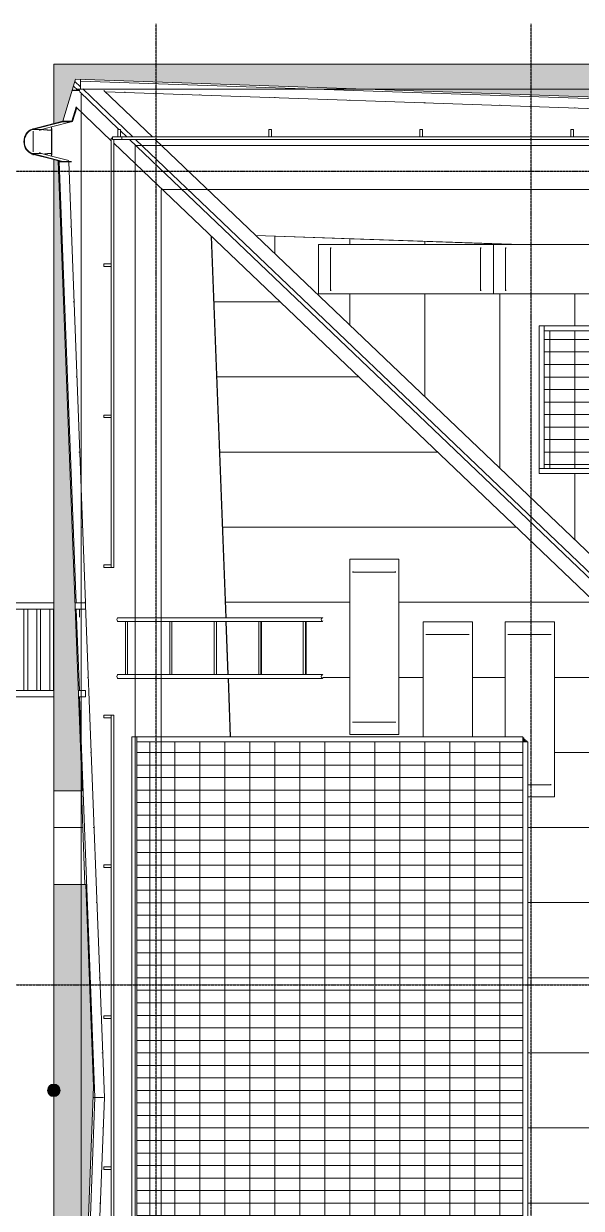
# Model space of a CAD drawing. Header units: millimetres. Extents: x -33838 to 476301, y -41806 to 120107.
# Drawn here: x 463710 to 468170, y 34754 to 44219 of the extents above; entities that cross this region are included whole.
import ezdxf

# ---------------------------------------------------------------- set-up
doc = ezdxf.new("R2010")
doc.units = ezdxf.units.MM
doc.linetypes.add('ADSK_Линия сетки', pattern=[25, 20, -2.5, 0, -2.5])
doc.linetypes.add('ADSK_Штриховая_ш3 п1_5', pattern=[4.5, 3, -1.5])
for name, color, linetype, lineweight in [('0_АР', 8, 'Continuous', 20), ('Антураж', 7, 'Continuous', 18), ('Каркас', 7, 'Continuous', 18), ('Несущие колонны', 7, 'Continuous', 18), ('Оборудование', 251, 'Continuous', 18), ('Ограждение', 251, 'Continuous', 18)]:
    doc.layers.add(name, color=color, linetype=linetype, lineweight=lineweight)
doc.layers.add('Обобщенные модели', color=5, linetype='Continuous', lineweight=18, true_color=0x0000ff)
pattern_1 = [(0, (418918.58, -4.21), (0, 100), []), (90, (418918.58, -4.21), (-200, 1e-14), [])]

# ---------------------------------------------------------------- blocks, each defined once
blk = doc.blocks.new('Водосток - Тип 1 _карниз больше 490мм_-5178064-План кровли АР копия 1')
at = {"layer": 'Обобщенные модели'}
for p, q in [((18.8, 405), (25.9, 405)), ((44.3, 405), (125, 405)), ((125, 405), (210.9, 405)), ((229.4, 405), (231.2, 405)), ((125, 255), (18.8, 255)), ((231.2, 255), (125, 255))]:
    blk.add_line(p, q, dxfattribs=at)
for points in [[(24.8, 403.9), (23.1, 404.7), (21.1, 405), (18.8, 405)], [(231.2, 405), (230.5, 405), (229.9, 405), (229.3, 404.9)], [(18.8, 255), (21.1, 255), (23.1, 255.3), (24.8, 256.1)], [(225.2, 256.1), (226.9, 255.3), (228.9, 255), (231.2, 255)]]:
    blk.add_open_spline(points, degree=3, dxfattribs=at)
for points, knots in [([(26.7, 257.1), (27.7, 257.8), (29.2, 259.2), (30.8, 262.1), (31.6, 264.9), (32, 267.4), (32.1, 269.4), (32.2, 271.5), (32.2, 273.8), (32.1, 276.2), (31.9, 278.7), (31.6, 281.4), (31.3, 284.1), (31, 287), (30.6, 289.9), (30.2, 292.9), (29.8, 296), (29.4, 299.2), (29, 302.4), (28.7, 305.7), (28.3, 310.2), (27.9, 315.1), (27.7, 319), (27.6, 320.5)], [-0.9189993, -0.9189993, -0.9189993, -0.9189993, -0.8823529, -0.8529412, -0.8235294, -0.8088235, -0.7941176, -0.7794118, -0.7647059, -0.75, -0.7352941, -0.7205882, -0.7058824, -0.6911765, -0.6764706, -0.6617647, -0.6470588, -0.6323529, -0.6176471, -0.6029412, -0.5882353, -0.5588235, -0.5395931, -0.5395931, -0.5395931, -0.5395931]), ([(222.3, 340.1), (222.4, 339.1), (222.6, 333.4), (222.6, 325.2), (222.2, 315.9), (221.7, 310.2), (221.3, 305.7), (221, 302.4), (220.6, 299.2), (220.2, 296), (219.8, 292.9), (219.4, 289.9), (219, 286.9), (218.7, 284.1), (218.4, 281.4), (218.1, 278.7), (217.9, 276.2), (217.8, 273.8), (217.8, 271.5), (217.9, 269.4), (218, 267.3), (218.4, 264.9), (219.2, 262.1), (220.8, 259.2), (222.3, 257.8), (223.3, 257.1)], [-0.5420005, -0.5420005, -0.5420005, -0.5420005, -0.5294118, -0.4705882, -0.4411765, -0.4117647, -0.3970588, -0.3823529, -0.3676471, -0.3529412, -0.3382353, -0.3235294, -0.3088235, -0.2941176, -0.2794118, -0.2647059, -0.25, -0.2352941, -0.2205882, -0.2058824, -0.1911765, -0.1764706, -0.1470588, -0.1176471, -0.0810822, -0.0810822, -0.0810822, -0.0810822])]:
    blk.add_open_spline(points, degree=3, knots=knots, dxfattribs=at)
blk = doc.blocks.new('Ограждение - 20 доп поручень 300-1864261-План кровли АР копия 1')
at = {"layer": 'Ограждение'}
for p, q in [((-60, 10), (-40, 10)), ((-60, 10), (-60, -10)), ((0, 10), (-40, 10)), ((0, -10), (0, 10)), ((-40, -10), (-60, -10)), ((-40, -10), (0, -10))]:
    blk.add_line(p, q, dxfattribs=at)
blk = doc.blocks.new('Ограждение - 20 доп поручень 300-2940172-План кровли АР копия 1')
at = {"layer": 'Ограждение'}
for p, q in [((-60, 10), (-40, 10)), ((-60, 10), (-60, 0)), ((0, 10), (-40, 10)), ((0, -10), (0, 10)), ((-40, -10), (-60, -10)), ((-40, -10), (0, -10))]:
    blk.add_line(p, q, dxfattribs=at)
blk = doc.blocks.new('Ограждение - Ограждение-1863905-План кровли АР копия 1')
for name, p, rotation in [('Ограждение - 20 доп поручень 300-2940172-План кровли АР копия 1', (45554.6, 43378.8), 89.99999999999942), ('Ограждение - 20 доп поручень 300-1864261-План кровли АР копия 1', (46762.2, 43378.8), 89.99999999999942), ('Ограждение - 20 доп поручень 300-1864261-План кровли АР копия 1', (47969.8, 43378.8), 89.99999999999942), ('Ограждение - 20 доп поручень 300-1864261-План кровли АР копия 1', (49177.4, 43378.8), 89.99999999999942), ('Ограждение - 20 доп поручень 300-1864261-План кровли АР копия 1', (45431.9, 42294), 180), ('Ограждение - 20 доп поручень 300-1864261-План кровли АР копия 1', (45431.9, 41086.4), 180), ('Ограждение - 20 доп поручень 300-1864261-План кровли АР копия 1', (45431.9, 39888.8), 180)]:
    blk.add_blockref(name, p, dxfattribs=dict(rotation=rotation))
blk = doc.blocks.new('Тип верхнего поручня - Верхний поручень_Внутренний_-1864227-План кровли АР копия 1')
at = {"layer": 'Ограждение'}
for p, q in [((45491.9, 43308.8), (45501.9, 43308.8)), ((45491.9, 39878.8), (45491.9, 43308.8)), ((45501.9, 43298.8), (45501.9, 43318.8)), ((45501.9, 43318.8), (45544.6, 43318.8)), ((45577.2, 43298.8), (45501.9, 43298.8)), ((45511.9, 43298.8), (45511.9, 39878.8)), ((45554.6, 43318.8), (45577.2, 43318.8)), ((45577.2, 43298.8), (45577.2, 43318.8)), ((45577.2, 43318.8), (55346.5, 43318.8)), ((55346.5, 43298.8), (45577.2, 43298.8)), ((45511.9, 39878.8), (45491.9, 39878.8))]:
    blk.add_line(p, q, dxfattribs=at)
blk = doc.blocks.new('Тип верхнего поручня - Верхний поручень_Внутренний_-V18-План кровли АР копия 1')
at = {"layer": 'Ограждение'}
for p, q in [((45491.9, 43308.8), (45501.9, 43308.8)), ((45491.9, 39878.8), (45491.9, 43308.8)), ((45501.9, 43318.8), (45501.9, 43298.8)), ((45501.9, 43318.8), (45544.6, 43318.8)), ((45501.9, 43298.8), (45577.2, 43298.8)), ((45511.9, 39878.8), (45511.9, 43298.8)), ((45554.6, 43318.8), (45577.2, 43318.8)), ((45577.2, 43318.8), (55346.5, 43318.8)), ((45577.2, 43298.8), (55346.5, 43298.8)), ((45491.9, 39878.8), (45511.9, 39878.8))]:
    blk.add_line(p, q, dxfattribs=at)
blk = doc.blocks.new('Труба квадратная - Ступень-1728149-План кровли АР копия 1')
at = {"layer": 'Оборудование'}
for p, q in [((25, 15), (675, 15)), ((675, -15), (25, -15))]:
    blk.add_line(p, q, dxfattribs=at)
blk = doc.blocks.new('Труба квадратная - Ступень-V19-План кровли АР копия 1')
at = {"layer": 'Оборудование'}
blk.add_line((675, -15), (611.2, -15), dxfattribs=at)
blk = doc.blocks.new('Поручень - Поручень-1948896-План кровли АР копия 1')
at = {"layer": 'Оборудование'}
for p, q in [((25, 25), (-25, 25)), ((-25, 25), (-25, -200)), ((25, -200), (25, 25)), ((-25, -470), (-25, -200)), ((25, -200), (25, -470)), ((-25, -669.6), (-25, -725)), ((-25, -725), (25, -725)), ((25, -725), (25, -667.8))]:
    blk.add_line(p, q, dxfattribs=at)
blk = doc.blocks.new('Поручень - Поручень-V20-План кровли АР копия 1')
at = {"layer": 'Оборудование'}
for p, q in [((25, 25), (-25, 25)), ((-25, 25), (-25, -200)), ((25, -200), (25, 25)), ((-25, -470), (-25, -200)), ((25, -200), (25, -470)), ((-25, -642.5), (-25, -725)), ((25, -725), (25, -640.3)), ((-25, -725), (25, -725))]:
    blk.add_line(p, q, dxfattribs=at)
blk = doc.blocks.new('Лестница кровельная - Держатель желоба ВК-ЖД-D185x350 2-1883493-План кровли АР копия 1')
at = {"layer": 'Каркас', "lineweight": 9}
for p, q in [((47178.5, 39476.8), (45544.2, 39476.8)), ((45544.2, 39446.8), (47178.5, 39446.8)), ((45605.3, 39022.1), (45605.3, 39447.1)), ((45605.3, 39447.1), (45622.8, 39447.1)), ((45624.9, 39447.1), (45622.8, 39447.1)), ((45622.8, 39447.1), (45622.8, 39022.1)), ((45959.7, 39023.8), (45959.7, 39448.8)), ((45977.3, 39448.8), (45977.3, 39023.8)), ((46315.5, 39023), (46315.5, 39448)), ((46315.5, 39448), (46333.1, 39448)), ((46333.1, 39448), (46333.1, 39023)), ((46671.4, 39023), (46671.4, 39448)), ((46671.4, 39448), (46689, 39448)), ((46689, 39448), (46689, 39023)), ((46694.4, 39023), (46694.4, 39446.2)), ((47027.3, 39023), (47027.3, 39448)), ((47027.3, 39448), (47044.8, 39448)), ((47044.8, 39448), (47044.8, 39023)), ((47050.3, 39023), (47050.3, 39446.2)), ((47178.5, 39022.4), (45544.2, 39022.4)), ((45622.8, 39022.1), (45605.3, 39022.1)), ((45622.8, 39022.1), (45624.8, 39022.1)), ((45977.3, 39023.8), (45959.7, 39023.8)), ((45977.3, 39023.8), (45982.7, 39023.8)), ((46333.1, 39023), (46315.5, 39023)), ((46333.1, 39023), (46338.6, 39023)), ((46689, 39023), (46671.4, 39023)), ((46689, 39023), (46694.4, 39023)), ((47044.8, 39023), (47027.3, 39023)), ((47044.8, 39023), (47050.3, 39023)), ((45544.2, 38992.4), (47178.5, 38992.4))]:
    blk.add_line(p, q, dxfattribs=at)
for centre, start_param, end_param in [((45544.2, 39461.8), 0, 3.141593), ((47178.5, 39461.8), 0, 3.141593), ((47178.5, 39461.8), 5.497787, 6.283185), ((47178.5, 39461.8), 3.141593, 3.926991), ((45544.2, 39007.4), 0, 3.141593), ((47178.5, 39007.4), 0, 3.141593), ((47178.5, 39007.4), 5.497787, 6.283185), ((47178.5, 39007.4), 3.141593, 3.926991)]:
    blk.add_ellipse(centre, major_axis=(0, 15), ratio=0.477465, start_param=start_param, end_param=end_param, dxfattribs=at)
blk = doc.blocks.new('Ограждение - Ограждение-2940136-План кровли АР копия 1')
at = {"rotation": 180}
for p in [(45431.9, 38688.2), (45431.9, 37491.9), (45431.9, 36285.6), (45431.9, 35079.3)]:
    blk.add_blockref('Ограждение - 20 доп поручень 300-1864261-План кровли АР копия 1', p, dxfattribs=at)
blk = doc.blocks.new('Тип верхнего поручня - Верхний поручень_Внутренний_-2940138-План кровли АР копия 1')
at = {"layer": 'Ограждение'}
for p, q in [((45491.9, 38698.2), (45511.9, 38698.2)), ((45491.9, 20538.2), (45491.9, 38698.2)), ((45511.9, 38698.2), (45511.9, 20528.2))]:
    blk.add_line(p, q, dxfattribs=at)
blk = doc.blocks.new('Тип верхнего поручня - Верхний поручень_Внутренний_-V31-План кровли АР копия 1')
at = {"layer": 'Ограждение'}
for p, q in [((45491.9, 38698.2), (45511.9, 38698.2)), ((45491.9, 20538.2), (45491.9, 38698.2)), ((45511.9, 20528.2), (45511.9, 38698.2))]:
    blk.add_line(p, q, dxfattribs=at)
blk = doc.blocks.new('Ограждение - Ограждение-2964499-План кровли АР копия 1')
at = {"layer": 'Ограждение'}
for p, q in [((45245.4, 43718.7), (45200.9, 43761.1)), ((45189.8, 43724.8), (45224.4, 43691.7)), ((45236.7, 43680), (45552.6, 43378.8)), ((45664.8, 43318.8), (45263, 43701.9)), ((45821.4, 43318.8), (45431.9, 43690.1)), ((45491.9, 43287.4), (45207.1, 43558.9)), ((45564.6, 43367.3), (45615.5, 43318.8)), ((50445.1, 38564.7), (45511.9, 43268.3)), ((45636.5, 43298.8), (50461.9, 38698)), ((50461.9, 38744.9), (45685.8, 43298.8)), ((50461.9, 38894.2), (45842.4, 43298.8))]:
    blk.add_line(p, q, dxfattribs=at)
blk = doc.blocks.new('Антураж 5 - Антураж 5-5657084-План кровли АР копия 1')
at = {"layer": 'Антураж'}
for p, q in [((45179.2, 43690.1), (45241.4, 43690.1)), ((45236.9, 43691.7), (45179.7, 43691.7)), ((45175.9, 43444.9), (45209.9, 43556.2)), ((45215.3, 43551.1), (45181.9, 43442)), ((45175.9, 43444.9), (45104.3, 43444.9)), ((45105.3, 43440), (45104.3, 43444.9)), ((45175.9, 43444.9), (45104.3, 43444.9)), ((45175.9, 43444.9), (45176.8, 43440.6)), ((45031.9, 43426.1), (44860.1, 43381.5)), ((44861.2, 43376.6), (45105.3, 43440)), ((44932.8, 43376.6), (44861.2, 43376.6)), ((45014.5, 43397.8), (44932.8, 43376.6)), ((45181.9, 43442), (45014.5, 43398.5)), ((45014.5, 43398.5), (45014.5, 43164.5)), ((45105.3, 43440), (45174, 43440)), ((45031.9, 43136.9), (44860.1, 43181.5)), ((44861.2, 43186.4), (45105.3, 43123)), ((44932.8, 43186.4), (44861.2, 43186.4)), ((45014.5, 43165.1), (44932.8, 43186.4)), ((45014.5, 43164.5), (45151.1, 43129)), ((45104.3, 43118.1), (45067.3, 43127.7)), ((45067.7, 43118), (45075.8, 43118.4)), ((45210.4, 39595), (45075.8, 43118.4)), ((45075.8, 43118.4), (45103.1, 43118.4)), ((45105.3, 43123), (45104.3, 43118.1)), ((45104.3, 43118.1), (45173.5, 43118.1)), ((45174.5, 43123), (45105.3, 43123)), ((45151.6, 43118.1), (45286.1, 39595)), ((46407.6, 39476.3), (46291.1, 42525.3)), ((46293.6, 42523), (46410, 39476.8)), ((45286.9, 39575.5), (45437, 35643.1)), ((45237.1, 38895), (45212.3, 39545)), ((46424.9, 39021.9), (46408.7, 39447.3)), ((46411.1, 39446.8), (46427.3, 39022.4)), ((46443.9, 38524.7), (46426, 38992.9)), ((46428.5, 38992.4), (46446.3, 38524.7)), ((45361.3, 35643.1), (45239, 38845)), ((45281.3, 37345), (45252.7, 38095)), ((45361.3, 35643.1), (45075.8, 28167.7)), ((45437, 35643.1), (45151.7, 28170.7)), ((45346.4, 35643.8), (45361.3, 35643.1)), ((45361.3, 35643.1), (45346.4, 35642.3)), ((45361.3, 35643.1), (45430.6, 35643.1)), ((45430.6, 35643.1), (45361.3, 35643.1))]:
    blk.add_line(p, q, dxfattribs=at)
for centre, major_axis, start_param, end_param in [((44883.5, 43281.5), (0, 103.5), 0.260302, 2.881291), ((44883.5, 43281.5), (0, 98.5), 0.261202, 2.88039), ((44955.2, 43281.5), (0, 98.5), 0.261202, 0.452853), ((44955.2, 43281.5), (0, 98.5), 2.688718, 2.88039)]:
    blk.add_ellipse(centre, major_axis=major_axis, ratio=0.87865, start_param=start_param, end_param=end_param, dxfattribs=at)
blk = doc.blocks.new('Антураж 8 - Антураж 8-5657953-План кровли АР копия 1')
at = {"layer": 'Антураж'}
for p, q in [((45245.4, 43765), (45246, 43779.7)), ((45245.4, 43700.2), (45245.4, 43765)), ((50461.9, 43584.3), (45245.4, 43765)), ((50462.1, 43504.1), (45444.9, 43677.8)), ((46646.7, 42531.9), (48769.3, 42458.4)), ((48697.8, 42458.4), (46649.4, 42529.4))]:
    blk.add_line(p, q, dxfattribs=at)
blk = doc.blocks.new('Construction_Roof-Accessories_Lindab_KO - Construction_Roof-Accessories_Lindab_KO-V72-План кровли АР копия 1')
at = {"layer": 'Обобщенные модели', "lineweight": 9}
for p, q in [((47427.6, 38643.1), (47421.3, 38643.1)), ((47421.3, 38641.9), (47767.4, 38641.9)), ((47767.4, 38643.1), (47760.5, 38643.1))]:
    blk.add_line(p, q, dxfattribs=at)
blk = doc.blocks.new('Construction_Roof-Accessories_Lindab_KO - Construction_Roof-Accessories_Lindab_KO-4209799-План кровли АР копия 1')
at = {"layer": 'Обобщенные модели', "lineweight": 9}
for p, q in [((46637.3, 33031.7), (46630.3, 33031.7)), ((46976.4, 33031.7), (46969.6, 33031.7)), ((46630.3, 33030.5), (46976.4, 33030.5))]:
    blk.add_line(p, q, dxfattribs=at)
blk = doc.blocks.new('Construction_Roof-Accessories_Lindab_BR - Construction_Roof-Accessories_Lindab_BR-V73-План кровли АР копия 1')
at = {"layer": 'Обобщенные модели', "lineweight": 9}
for p, q in [((47398.4, 39944.6), (47400.5, 39944.6)), ((47398.4, 39944.6), (47398.4, 38544.6)), ((47416.2, 39944.6), (47400.5, 39944.6)), ((47416.2, 39944.6), (47419, 39944.6)), ((47419, 39944.6), (47425.8, 39944.6)), ((47425.8, 39944.6), (47763.1, 39944.6)), ((47763.1, 39944.6), (47770.2, 39944.6)), ((47770.2, 39944.6), (47774.8, 39944.6)), ((47790.6, 39944.6), (47774.8, 39944.6)), ((47790.6, 39944.6), (47792.5, 39944.6)), ((47792.5, 39944.6), (47792.5, 38544.6)), ((47400.5, 38544.6), (47398.4, 38544.6)), ((47400.5, 38544.6), (47416.2, 38544.6)), ((47419, 38544.6), (47416.2, 38544.6)), ((47425.8, 38544.6), (47419, 38544.6)), ((47763.1, 38544.6), (47425.8, 38544.6)), ((47770.2, 38544.6), (47763.1, 38544.6)), ((47774.8, 38544.6), (47770.2, 38544.6)), ((47774.8, 38544.6), (47790.6, 38544.6)), ((47792.5, 38544.6), (47790.6, 38544.6))]:
    blk.add_line(p, q, dxfattribs=at)
blk = doc.blocks.new('Construction_Roof-Accessories_Lindab_BR - Construction_Roof-Accessories_Lindab_BR-V74-План кровли АР копия 1')
at = {"layer": 'Обобщенные модели', "lineweight": 9}
for p, q in [((47985.3, 39444.6), (47987.4, 39444.6)), ((47985.3, 39444.6), (47985.3, 38524.5)), ((48003.1, 39444.6), (47987.4, 39444.6)), ((48003.1, 39444.6), (48005.9, 39444.6)), ((48005.9, 39444.6), (48012.7, 39444.6)), ((48012.7, 39444.6), (48350, 39444.6)), ((48350, 39444.6), (48357.1, 39444.6)), ((48357.1, 39444.6), (48361.7, 39444.6)), ((48377.5, 39444.6), (48361.7, 39444.6)), ((48377.5, 39444.6), (48379.4, 39444.6)), ((48379.4, 39444.6), (48379.4, 38524.6))]:
    blk.add_line(p, q, dxfattribs=at)
blk = doc.blocks.new('Construction_Roof-Accessories_Lindab_KO - Construction_Roof-Accessories_Lindab_KO-V75-План кровли АР копия 1')
at = {"layer": 'Обобщенные модели', "lineweight": 9}
for p, q in [((47245.2, 42433.2), (47245.2, 42089.8)), ((47246.4, 42427.7), (47246.4, 42434.6)), ((47246.4, 42088.4), (47246.4, 42095.3))]:
    blk.add_line(p, q, dxfattribs=at)
blk = doc.blocks.new('Construction_Roof-Accessories_Lindab_BR - Construction_Roof-Accessories_Lindab_BR-V76-План кровли АР копия 1')
at = {"layer": 'Обобщенные модели', "lineweight": 9}
for p, q in [((47147.9, 42456.4), (47147.9, 42458.4)), ((48547.9, 42458.4), (47147.9, 42458.4)), ((47147.9, 42456.4), (47147.9, 42440.6)), ((47147.9, 42437.1), (47147.9, 42440.6)), ((47147.9, 42430.2), (47147.9, 42437.1)), ((47147.9, 42092.8), (47147.9, 42430.2)), ((48547.9, 42458.4), (48547.9, 42456.4)), ((48547.9, 42440.6), (48547.9, 42456.4)), ((48547.9, 42440.6), (48547.9, 42437.1)), ((48547.9, 42437.1), (48547.9, 42430.2)), ((48547.9, 42430.2), (48547.9, 42092.8)), ((47147.9, 42085.8), (47147.9, 42092.8)), ((47147.9, 42081.9), (47147.9, 42085.8)), ((47147.9, 42081.9), (47147.9, 42066.2)), ((47147.9, 42064.2), (47147.9, 42066.2)), ((48547.9, 42064.2), (47147.9, 42064.2)), ((48547.9, 42092.8), (48547.9, 42085.8)), ((48547.9, 42085.8), (48547.9, 42081.9)), ((48547.9, 42066.2), (48547.9, 42081.9)), ((48547.9, 42066.2), (48547.9, 42064.2))]:
    blk.add_line(p, q, dxfattribs=at)
blk = doc.blocks.new('Construction_Roof-Accessories_Lindab_BR - Construction_Roof-Accessories_Lindab_BR-V77-План кровли АР копия 1')
at = {"layer": 'Обобщенные модели', "lineweight": 9}
for p, q in [((48547.9, 42456.4), (48547.9, 42458.4)), ((49947.9, 42458.4), (48547.9, 42458.4)), ((48547.9, 42456.4), (48547.9, 42440.6)), ((48547.9, 42437.1), (48547.9, 42440.6)), ((48547.9, 42430.2), (48547.9, 42437.1)), ((48547.9, 42092.8), (48547.9, 42430.2)), ((49947.9, 42458.4), (49947.9, 42456.4)), ((49947.9, 42440.6), (49947.9, 42456.4)), ((49947.9, 42440.6), (49947.9, 42437.1)), ((49947.9, 42437.1), (49947.9, 42430.2)), ((49947.9, 42430.2), (49947.9, 42092.8)), ((48547.9, 42085.8), (48547.9, 42092.8)), ((48547.9, 42081.9), (48547.9, 42085.8)), ((48547.9, 42081.9), (48547.9, 42066.2)), ((48547.9, 42064.2), (48547.9, 42066.2)), ((49947.9, 42064.2), (48547.9, 42064.2)), ((49947.9, 42092.8), (49947.9, 42085.8)), ((49947.9, 42085.8), (49947.9, 42081.9)), ((49947.9, 42066.2), (49947.9, 42081.9)), ((49947.9, 42066.2), (49947.9, 42064.2))]:
    blk.add_line(p, q, dxfattribs=at)
blk = doc.blocks.new('Ограждение - Ограждение-5947191-План кровли АР копия 1')
at = {"layer": 'Ограждение'}
for p, q in [((45655.9, 38524.7), (45655.9, 34296)), ((45695.9, 38524.7), (45655.9, 38524.7)), ((48783.1, 38524.7), (45695.9, 38524.7)), ((45695.9, 34296), (45695.9, 38524.7)), ((45695.9, 38524.7), (45695.9, 38484.7)), ((48783.1, 38484.7), (48783.1, 38524.7)), ((45695.9, 38484.7), (48783.1, 38484.7)), ((48790.6, 38517.2), (48783.1, 38517.2)), ((48783.1, 38492.2), (48790.6, 38492.2)), ((48783.1, 38484.7), (48783.1, 34256)), ((48823.1, 38484.7), (48783.1, 38484.7)), ((48790.6, 38492.2), (48790.6, 38517.2)), ((48790.6, 38492.2), (48790.6, 38484.7)), ((48815.6, 38492.2), (48790.6, 38492.2)), ((48815.6, 38484.7), (48815.6, 38492.2)), ((48823.1, 34256), (48823.1, 38484.7)), ((48783.1, 34296), (45655.9, 34296)), ((45655.9, 34296), (45695.9, 34296)), ((45655.9, 34296), (45655.9, 34256)), ((48783.1, 34256), (48783.1, 34296)), ((45655.9, 34256), (48783.1, 34256)), ((48783.1, 34256), (48823.1, 34256))]:
    blk.add_line(p, q, dxfattribs=at)
blk = doc.blocks.new('Ограждение - Ограждение-5947470-План кровли АР копия 1')
at = {"layer": 'Ограждение'}
for p, q in [((48913.6, 41810), (48913.6, 40670)), ((48953.6, 41810), (48913.6, 41810)), ((51824.6, 41810), (48953.6, 41810)), ((48953.6, 40670), (48953.6, 41810)), ((48953.6, 41810), (48953.6, 41770)), ((48953.6, 41770), (51824.6, 41770)), ((51784.6, 41770), (51784.6, 40670)), ((51824.6, 41770), (51784.6, 41770)), ((51824.6, 41770), (51824.6, 41810)), ((51824.6, 40670), (51824.6, 41770)), ((51784.6, 40670), (48913.6, 40670)), ((48913.6, 40670), (48953.6, 40670)), ((48913.6, 40670), (48913.6, 40630)), ((48913.6, 40630), (51784.6, 40630)), ((51784.6, 40670), (51824.6, 40670)), ((51784.6, 40630), (51784.6, 40670)), ((51792.1, 40662.5), (51784.6, 40662.5)), ((51784.6, 40637.5), (51792.1, 40637.5)), ((51792.1, 40670), (51792.1, 40662.5)), ((51792.1, 40662.5), (51817.1, 40662.5)), ((51792.1, 40637.5), (51792.1, 40662.5)), ((51817.1, 40662.5), (51817.1, 40670))]:
    blk.add_line(p, q, dxfattribs=at)
blk = doc.blocks.new('СПНК-Разрез пустотелой несущей конструкции-Колонна - HSS101_6X101_6X6_4-5958584-План кровли АР копия 1')
at = {"layer": 'Несущие колонны'}
for p, q in [((45.6, 51), (51, 51)), ((51, 51), (51, 49.8))]:
    blk.add_line(p, q, dxfattribs=at)
blk = doc.blocks.new('Construction_Roof-Accessories_Lindab_KO - Construction_Roof-Accessories_Lindab_KO-V95-План кровли АР копия 1')
at = {"layer": 'Обобщенные модели', "lineweight": 9}
for p, q in [((49010.7, 38143.1), (49003.9, 38143.1)), ((48823.1, 38141.9), (49010.7, 38141.9))]:
    blk.add_line(p, q, dxfattribs=at)
blk = doc.blocks.new('Construction_Roof-Accessories_Lindab_BR - Construction_Roof-Accessories_Lindab_BR-V96-План кровли АР копия 1')
at = {"layer": 'Обобщенные модели', "lineweight": 9}
for p, q in [((48641.7, 39444.6), (48643.8, 39444.6)), ((48641.7, 39444.6), (48641.7, 38524.6)), ((48659.5, 39444.6), (48643.8, 39444.6)), ((48659.5, 39444.6), (48662.3, 39444.6)), ((48662.3, 39444.6), (48669.1, 39444.6)), ((48669.1, 39444.6), (49006.4, 39444.6)), ((49006.4, 39444.6), (49013.5, 39444.6)), ((49013.5, 39444.6), (49018.1, 39444.6)), ((49033.9, 39444.6), (49018.1, 39444.6)), ((49033.9, 39444.6), (49035.8, 39444.6)), ((49035.8, 39444.6), (49035.8, 38044.6)), ((49006.4, 38044.6), (48823.1, 38044.6)), ((49013.5, 38044.6), (49006.4, 38044.6)), ((49018.1, 38044.6), (49013.5, 38044.6)), ((49018.1, 38044.6), (49033.9, 38044.6)), ((49035.8, 38044.6), (49033.9, 38044.6))]:
    blk.add_line(p, q, dxfattribs=at)

msp = doc.modelspace()

# ---------------------------------------------------------------- hatches: boundary and pattern name
at = {"layer": '0_АР'}
h = msp.add_hatch(color=256, dxfattribs=at)
h.paths.add_polyline_path([(460156.04763, -526.1282), (468569.45868, -526.1282), (468569.45868, 470.85917), (468481.41768, 469.80481), (468421.75188, -474.78371), (464071.312, -327.23058), (460060.68677, -462.4321), (459998.42169, -81.34858), (459998.42169, -526.1282), (460149.25034, -526.1282)])
h.paths.add_polyline_path([(426848.18938, -393.11468), (426996.71702, -393.11468), (426995.8422, -30.5167), (426892.03817, -280.99054), (422574.47182, -150.96288), (418243.9977, -302.7896), (418181.71887, 255.10739), (418181.71887, -393.11468), (426834.40351, -393.11468)])
h.paths.add_polyline_path([(459998.42169, 173.65534), (460016.49588, 178.5626), (460106.83739, 1715.55425), (454775.1288, 1522.72712), (454768.65599, 1484.01873), (459998.42169, 1484.01873), (459998.42169, 177.8331)])
h.paths.add_polyline_path([(426996.71702, 307.98998), (426996.71702, 1484.01873), (431808.50926, 1484.01873), (431801.17411, 1522.75808), (426923.7777, 1697.71143), (426980.91393, 312.03845)])
h.paths.add_polyline_path([(418181.71887, 498.46135), (418449.78563, 8044.46376), (412395.48641, 7833.23446), (412388.9887, 7794.37715), (418181.71887, 7794.37715), (418181.71887, 521.17068)])
h.paths.add_polyline_path([(468569.45868, 793.26695), (468569.45868, 7855.20884), (474810.5027, 7855.20884), (474810.5027, 8466.54483), (474799.64795, 8463.30161), (474605.60606, 7995.59286), (468269.12123, 8216.83509), (468537.28994, 799.28958), (468551.3418, 798.37116), (468568.64393, 793.49649)])
h.paths.add_polyline_path([(444717.77099, 1484.01873), (454490.35558, 1484.01873), (454484.99256, 1516.09043), (447978.58263, 1752.2426), (447978.58263, 1629.21475), (438298.58263, 1629.21475), (438298.58263, 1739.90633), (432093.27679, 1522.69313), (432086.80967, 1484.01873), (444709.90267, 1484.01873)])
h.paths.add_polyline_path([(411793.26016, 7794.37715), (412110.68829, 7794.37715), (412105.57997, 7824.92572), (411796.07957, 7895.03328), (411970.99201, 14167.21618), (411736.11657, 20164.30548), (411690.79495, 20175.91607), (411690.79495, 7794.37715)])
h.paths.add_polyline_path([(474810.5027, 8769.43917), (474810.5027, 16800.5412), (474780.01818, 16792.48492), (474631.53347, 12780.54006), (474779.77372, 8777.42067), (474783.20502, 8776.52943)])
h.paths.add_polyline_path([(443273.92993, 13315.94041), (451515.61309, 13634.75334), (451524.95784, 13673.91812), (435026.37434, 13673.91812), (435036.37752, 13633.97199), (443273.89961, 13315.94172)])
h.paths.add_polyline_path([(429583.46955, 13405.17538), (434743.53528, 13605.55867), (434759.84589, 13673.91812), (430023.58263, 13673.91812), (430023.58263, 21008.31207), (429427.12163, 21007.79811), (429447.71262, 20921.1896), (429842.14127, 20793.78649), (429585.95802, 13476.2553)])
h.paths.add_polyline_path([(457100.32125, 13409.8723), (456816.08299, 20843.0004), (457389.97623, 21005.25186), (457399.64863, 21047.10511), (456625.26934, 21047.10511), (456625.26934, 13673.91812), (451796.60167, 13673.91812), (451806.2816, 13633.34853), (457093.45064, 13410.16233)])
h.paths.add_polyline_path([(474810.5027, 17103.43554), (474810.5027, 32792.0834), (474779.89454, 32784.00072), (474490.92605, 24945.22219), (474779.77713, 17111.41615), (474783.20502, 17110.5258)])
h.paths.add_polyline_path([(411690.79495, 20470.39356), (411735.74025, 20481.90775), (411958.45405, 26169.96647), (411735.98664, 31850.24085), (411690.79495, 31861.81815), (411690.79495, 20474.45967)])
h.paths.add_polyline_path([(464256.63893, 20578.85736), (463978.90831, 27851.09231), (463950.4366, 27858.48751), (463950.4366, 21047.10511), (457667.51663, 21047.10511), (457677.33226, 21004.63206), (464062.16559, 20591.44255)])
h.paths.add_polyline_path([(422311.50074, 20701.20681), (429147.24477, 20951.71672), (429160.16092, 21008.31207), (422655.83979, 21008.31207), (422655.83979, 28188.44734), (422612.3936, 28177.3172), (422318.66295, 20879.16209)])
h.paths.add_polyline_path([(463950.4366, 28147.68869), (463979.11188, 28155.13676), (464268.312, 35727.69465), (464206.70712, 37340.78713), (463950.4366, 37340.78713), (463950.4366, 28154.43256)])
h.paths.add_polyline_path([(422655.83979, 28465.23145), (422655.83979, 42943.28345), (422621.0216, 42934.36365), (422337.86721, 35703.51079), (422621.00423, 28474.1557), (422655.35535, 28465.35555)])
h.paths.add_polyline_path([(411690.79495, 32156.29564), (411726.38081, 32165.41211), (411915.14888, 37559.49463), (411726.55312, 42947.71188), (411690.79495, 42956.87248), (411690.79495, 32160.36175)])
h.paths.add_polyline_path([(474810.5027, 33094.97774), (474810.5027, 43242.68471), (474778.61558, 43234.4024), (474593.9667, 38155.3105), (474779.77689, 33102.95842), (474783.20502, 33102.068)])
h.paths.add_polyline_path([(464178.06421, 38090.78713), (463985.8628, 43123.48317), (463950.4366, 43132.68471), (463950.4366, 38090.78713), (464171.27948, 38090.78713)])
h.paths.add_polyline_path([(422655.83979, 43220.06756), (422655.83979, 43712.3958), (411690.79495, 43712.3958), (411690.79495, 43251.34997), (411726.89775, 43260.59886), (411851.01254, 43604.77443), (417072.42341, 43417.46725), (422496.5779, 43611.91877), (422620.72885, 43229.06236), (422655.50382, 43220.15363)])
h.paths.add_polyline_path([(463950.4366, 43421.88589), (464022.86139, 43440.6974), (464125.56796, 43776.85536), (469381.5449, 43594.91903), (474632.61136, 43776.746), (474754.15795, 43546.52079), (474810.5027, 43531.88589), (474810.5027, 43894.59235), (463950.4366, 43894.59235), (463950.4366, 43435.82273)])
h = msp.add_hatch(dxfattribs=at)
h.set_pattern_fill('FP_24', color=256, style=0, pattern_type=2)
h.set_pattern_definition([(270, (418918.6, 10877.9), (600, 4e-14), [])])
h.paths.add_polyline_path([(469380.46965, 38890.01946), (473192.98727, 42525.13453), (470266.4366, 42423.79781), (470266.4366, 42059.95218), (466066.4366, 42059.95218), (466066.4366, 42454.21743), (467610.94369, 42454.40631), (465567.93702, 42525.14884), (469261.4299, 39003.5201)])
h.paths.add_polyline_path([(470140.51401, 40625.78713), (467832.14798, 40626.46861), (467832.82946, 41805.78713), (470743.14798, 41805.10565), (470742.4665, 40665.78713), (470735.64798, 40665.78713), (470735.22205, 40658.28713), (470723.14798, 40658.28713), (470723.14798, 40645.78713), (470710.64798, 40645.77361), (470710.64798, 40633.28713), (470703.14798, 40633.28713), (470703.14798, 40625.78713), (470501.88119, 40625.78713)])
h.paths.add_polyline_path([(469380.66877, 43499.85999), (474397.47477, 43673.5753), (474403.22833, 43679.99369), (469380.46965, 43506.08605), (464357.80773, 43678.96889), (464363.44952, 43673.58961), (469290.86569, 43502.96957)])
h = msp.add_hatch(dxfattribs=at)
h.set_pattern_fill('FP_25', color=256, style=0, pattern_type=2)
h.set_pattern_definition([(0, (429068.53, -4.2), (0, 600), [])])
h.paths.add_polyline_path([(469363.63583, 13612.01758), (469363.63583, 28994.71225), (469341.34107, 28994.71225), (469341.34107, 13643.9445)])
h.paths.add_polyline_path([(469255.57118, 13766.77012), (469255.57118, 28994.71225), (469023.12839, 28994.71225), (469023.12839, 30394.71225), (469255.57118, 30394.71225), (469255.57118, 38614.5207), (469306.96402, 38614.5207), (465212.19892, 42518.74982), (465328.53306, 39472.59974), (466098.95424, 39472.08747), (466101.5047, 39468.19252), (466101.5047, 39446.19603), (466097.09963, 39442.59974), (465968.86753, 39442.59974), (465968.86753, 39018.74266), (465945.8357, 39018.74266), (465945.8357, 39442.59974), (465613.01408, 39442.59974), (465613.01408, 39018.74266), (465589.98225, 39018.74266), (465589.98225, 39442.59974), (465329.67878, 39442.59974), (465345.8881, 39018.16684), (466098.95328, 39017.65572), (466101.5047, 39014.57056), (466101.5047, 38991.76312), (466097.09963, 38988.16684), (465347.03382, 38988.16684), (465364.89658, 38520.43948), (466903.85972, 38520.43948), (466903.85972, 39440.38713), (467297.9996, 39440.38713), (467297.9996, 38520.43948), (467560.2574, 38520.43948), (467560.2574, 39440.38713), (467954.39728, 39440.38713), (467954.39728, 38040.38713), (467741.69713, 38040.38713), (467741.01565, 34251.79107), (465920.11494, 34251.79107), (465920.11494, 32928.95409), (465525.97507, 32928.95409), (465525.97507, 34251.79107), (465421.9722, 34251.79107), (465356.24767, 32530.82781), (468247.66427, 32530.82781), (468247.66427, 30510.82781), (465313.31955, 30510.82781), (465313.31955, 29509.132), (465240.84746, 29509.132), (465228.71865, 29191.54533), (465463.91415, 29191.54533), (465463.91415, 30394.71225), (465858.05402, 30394.71225), (465858.05402, 29191.54533), (466074.95243, 29191.54533), (466074.95243, 30394.71225), (466469.09231, 30394.71225), (466469.09231, 29191.54533), (466722.88565, 29191.54533), (466722.88565, 30394.71225), (467117.02552, 30394.71225), (467117.02552, 29191.54533), (467337.66695, 29191.54533), (467337.66695, 30394.71225), (467731.80682, 30394.71225), (467731.80682, 29191.54533), (467990.6684, 29191.54533), (467990.6684, 30327.73775), (468384.80828, 30327.73775), (468384.80828, 28927.73775), (468072.18687, 28927.73775), (468071.50538, 22095.29003), (465408.7513, 22095.29003), (465517.74179, 19241.42954), (465515.35447, 19241.42954), (465428.98543, 19246.58109), (469232.01543, 13800.50282)])
h.paths.add_polyline_path([(467088.14798, 20765.78713), (465985.30122, 20765.78713), (465985.30122, 21865.53976), (467088.14798, 21865.53976), (467088.14798, 21134.43474)])
h.paths.add_polyline_path([(464338.58366, 20808.07636), (464069.62428, 27839.67601), (464022.86139, 27839.67601), (463978.92555, 27850.64079), (463979.46083, 27836.62488), (463997.27182, 27837.36309), (464063.73218, 27837.14597), (464331.80549, 20817.78295), (464337.7552, 20809.26275)])
h.paths.add_polyline_path([(468257.3404, 21546.30484), (467484.16764, 21546.81595), (467480.95701, 21550.69824), (467479.10335, 21557.42255), (467479.10335, 21565.18713), (467480.95701, 21571.91144), (467484.16764, 21575.79373), (467486.0213, 21576.30484), (467547.05083, 21576.30484), (467547.05083, 22000.73775), (467484.16764, 22001.24886), (467480.95701, 22005.13115), (467479.10335, 22011.85546), (467479.10335, 22019.62003), (467480.95701, 22026.34435), (467484.16764, 22030.22663), (467486.0213, 22030.73775), (469122.16488, 22030.22663), (469125.37551, 22026.34435), (469127.46886, 22015.70373), (469125.37551, 22005.13115), (469120.31123, 22000.73775), (468992.07913, 22000.73775), (468992.07913, 21576.88066), (468969.0473, 21576.88066), (468969.0473, 22000.73775), (468636.22568, 22000.73775), (468636.22568, 21576.88066), (468613.19385, 21576.88066), (468613.19385, 22000.73775), (468280.37223, 22000.73775), (468280.37223, 21576.88066), (468257.3404, 21576.88066), (468257.3404, 22000.73775), (467924.51877, 22000.73775), (467924.51877, 21577.73775), (467901.48695, 21577.73775), (467901.48695, 22000.73775), (467570.08266, 22000.73775), (467570.08266, 21576.30484), (469122.16488, 21575.79373), (469125.37551, 21571.91144), (469127.46886, 21561.27082), (469125.37551, 21550.69824), (469120.31123, 21546.30484), (468274.91341, 21546.30484)])
h.paths.add_polyline_path([(469198.14798, 26655.78713), (468329.51138, 26656.14154), (468329.51138, 28042.39728), (469198.14798, 28042.39728), (469198.14798, 26750.43299)])
h.paths.add_polyline_path([(463979.11188, 28155.13676), (464011.44763, 28163.5356), (463979.46083, 28164.27381), (463979.35969, 28161.62553)])
h.paths.add_polyline_path([(464070.24458, 28166.50019), (464355.60628, 35639.18369), (464205.4366, 39571.30019), (464205.4366, 39540.78713), (464200.19444, 39540.78713), (464349.21089, 35638.86732), (464063.83711, 28166.50019), (464069.82785, 28166.50019)])
h.paths.add_polyline_path([(468643.9164, 28927.73775), (468623.29676, 28927.73775), (468623.29676, 30327.73775), (469017.43664, 30327.73775), (469017.43664, 28927.73775), (468644.25577, 28927.73775)])
h.paths.add_polyline_path([(469363.63583, 30394.71225), (469363.63583, 38560.48591), (469341.34107, 38581.74326), (469341.34107, 30394.71225)])
h.paths.add_polyline_path([(465300.4423, 30909.132), (465300.4423, 30909.74922), (465298.74645, 30909.132)])
h.paths.add_polyline_path([(466203.14798, 32827.24465), (466203.14798, 34025.78713), (467395.64331, 34025.78713), (467395.64331, 32827.24465), (466476.73432, 32827.24465)])
h.paths.add_polyline_path([(464199.92239, 37340.78713), (464171.27948, 38090.78713), (463950.4366, 38090.78713), (463950.4366, 37340.78713), (464069.72606, 37340.78713)])
h.paths.add_polyline_path([(466316.95278, 38540.38713), (466316.95278, 39940.38713), (466711.09266, 39940.38713), (466711.09266, 38540.38713), (466319.11357, 38540.38713)])
h.paths.add_polyline_path([(464198.28491, 39590.78713), (464204.69239, 39590.78713), (464069.72606, 43113.87321), (464063.73633, 43113.87321), (464191.46596, 39769.33804)])
h.paths.add_polyline_path([(463986.23276, 43113.79583), (463997.27182, 43114.19904), (464021.60692, 43114.19904), (463985.8628, 43123.48317), (463986.22981, 43113.87321)])
h.paths.add_polyline_path([(464095.34052, 43436.41211), (464100.49631, 43437.75127), (464133.85089, 43546.9206), (464128.4957, 43552.0266), (464094.48121, 43440.6974), (464095.07198, 43437.75127)])
at = {"layer": '0_АР', "lineweight": 9}
h = msp.add_hatch(dxfattribs=at)
h.set_pattern_fill('FP_51', color=256, style=0, pattern_type=2)
h.set_pattern_definition(pattern_1)
h.paths.add_polyline_path([(470710.64798, 40658.28713), (470710.64798, 40665.10387), (470703.14798, 40665.10565), (470703.14798, 40658.28713)])
h.paths.add_polyline_path([(470723.14798, 40645.78713), (470723.14798, 40658.28713), (470710.64798, 40657.8612), (470710.64798, 40645.78713)])
h.paths.add_polyline_path([(470703.14798, 40665.78713), (470703.14798, 41765.78713), (467872.14798, 41765.78713), (467872.14798, 40665.78713), (470682.56479, 40665.78713)])
h.paths.add_polyline_path([(470710.64798, 40665.10387), (470710.64798, 40665.78713), (470709.00584, 40665.10565)])
h = msp.add_hatch(dxfattribs=at)
h.set_pattern_fill('FP_51', color=256, style=0, pattern_type=2)
h.set_pattern_definition(pattern_1)
h.paths.add_polyline_path([(464614.43681, 34291.79107), (467701.69713, 34291.79107), (467701.69713, 38480.43948), (464614.43681, 38480.43948), (464614.43681, 34408.61243)])
h.paths.add_polyline_path([(467701.69713, 38480.43948), (467709.19713, 38480.43948), (467709.19713, 38487.93948), (467701.69713, 38487.93948), (467701.69713, 38481.12096)])
h.paths.add_polyline_path([(467710.87181, 38487.93948), (467721.69713, 38487.93948), (467721.69713, 38500.43948), (467709.19713, 38500.4269), (467709.19713, 38489.61416), (467710.87181, 38489.61416), (467710.8733, 38492.9748)])
h.paths.add_polyline_path([(467709.62306, 38487.93948), (467710.87181, 38487.93948), (467710.87181, 38489.61416), (467709.19713, 38489.61416), (467709.19713, 38487.93948)])
at = {"layer": '0_АР'}
h = msp.add_hatch(color=256, dxfattribs=at)
edge = h.paths.add_edge_path()
edge.add_arc((463950.4366, 35696.68247), 50, 0, 360)

# ---------------------------------------------------------------- linework, layer by layer
at = {"linetype": 'ADSK_Линия сетки'}
for p, q in [((464768.14798, -3728.71764), (464768.14798, 44218.78559)), ((467768.14798, -3728.71764), (467768.14798, 44218.78559)), ((405120.60046, 43040.78713), (474923.43551, 43040.78713)), ((405120.60046, 36540.78713), (474923.43551, 36540.78713))]:
    msp.add_line(p, q, dxfattribs=at)
at = {"layer": '0_АР'}
for p, q in [((463950.4366, 43894.59235), (463950.4366, 43421.88589)), ((474810.5027, 43894.59235), (463950.4366, 43894.59235)), ((464022.86139, 43440.6974), (464125.56796, 43776.85536)), ((464125.56796, 43776.85536), (469380.66877, 43594.88869)), ((463950.4366, 43421.88589), (464022.86139, 43440.6974)), ((464600.4366, 43244.59235), (464600.4366, 20397.10511)), ((474160.5027, 43244.59235), (464600.4366, 43244.59235)), ((463985.8628, 43123.48317), (463950.4366, 43132.68471)), ((463950.4366, 43132.68471), (463950.4366, 38090.78713)), ((464178.06421, 38090.78713), (463985.8628, 43123.48317)), ((467721.69713, 38500.43948), (467709.19713, 38500.43948)), ((467721.69713, 38487.93948), (467721.69713, 38500.43948)), ((463950.4366, 38090.78713), (463950.4366, 37340.78713)), ((463950.4366, 38090.78713), (464178.06421, 38090.78713)), ((464206.70712, 37340.78713), (463950.4366, 37340.78713)), ((463950.4366, 37340.78713), (463950.4366, 28147.68869)), ((464268.312, 35727.69465), (464206.70712, 37340.78713)), ((463979.11188, 28155.13676), (464268.312, 35727.69465))]:
    msp.add_line(p, q, dxfattribs=at)
at = {"layer": '0_АР', "linetype": 'ADSK_Штриховая_ш3 п1_5'}
for p, q in [((474500.64624, 43694.59235), (464130.4366, 43694.59235)), ((464170.4366, 43654.59235), (464170.4366, 20777.10511)), ((464810.4366, 20047.10511), (464810.4366, 42894.59235)), ((464810.4366, 42894.59235), (473737.09123, 42894.59235))]:
    msp.add_line(p, q, dxfattribs=at)
at = {"layer": '0_АР'}
msp.add_circle((463950.4366, 35696.68247), 50, dxfattribs=at)

# ---------------------------------------------------------------- block references
for name, p in [('Ограждение - Ограждение-2964499-План кровли АР копия 1', (418918.58263, -4.21287)), ('Антураж 8 - Антураж 8-5657953-План кровли АР копия 1', (418918.58263, -4.21287)), ('Антураж 5 - Антураж 5-5657084-План кровли АР копия 1', (418918.58263, -4.21287)), ('Ограждение - Ограждение-1863905-План кровли АР копия 1', (418918.58263, -4.21287)), ('Тип верхнего поручня - Верхний поручень_Внутренний_-1864227-План кровли АР копия 1', (418918.58263, -4.21287)), ('Тип верхнего поручня - Верхний поручень_Внутренний_-V18-План кровли АР копия 1', (418918.58263, -4.21287)), ('Construction_Roof-Accessories_Lindab_BR - Construction_Roof-Accessories_Lindab_BR-V76-План кровли АР копия 1', (418918.58263, -4.21287)), ('Construction_Roof-Accessories_Lindab_KO - Construction_Roof-Accessories_Lindab_KO-V75-План кровли АР копия 1', (418918.58263, -4.21287)), ('Construction_Roof-Accessories_Lindab_KO - Construction_Roof-Accessories_Lindab_KO-V75-План кровли АР копия 1', (420118.58263, -4.21287)), ('Construction_Roof-Accessories_Lindab_BR - Construction_Roof-Accessories_Lindab_BR-V77-План кровли АР копия 1', (418918.58263, -4.21287)), ('Construction_Roof-Accessories_Lindab_KO - Construction_Roof-Accessories_Lindab_KO-V75-План кровли АР копия 1', (420318.58263, -4.21287)), ('Ограждение - Ограждение-5947470-План кровли АР копия 1', (418918.58263, -4.21287)), ('Construction_Roof-Accessories_Lindab_BR - Construction_Roof-Accessories_Lindab_BR-V73-План кровли АР копия 1', (418918.58263, -4.21287)), ('Construction_Roof-Accessories_Lindab_KO - Construction_Roof-Accessories_Lindab_KO-4209799-План кровли АР копия 1', (419709.56034, 6807.22018)), ('Лестница кровельная - Держатель желоба ВК-ЖД-D185x350 2-1883493-План кровли АР копия 1', (418918.58263, -4.21287)), ('Construction_Roof-Accessories_Lindab_BR - Construction_Roof-Accessories_Lindab_BR-V74-План кровли АР копия 1', (418918.58263, -4.21287)), ('Construction_Roof-Accessories_Lindab_BR - Construction_Roof-Accessories_Lindab_BR-V96-План кровли АР копия 1', (418918.58263, -4.21287)), ('Construction_Roof-Accessories_Lindab_KO - Construction_Roof-Accessories_Lindab_KO-4209799-План кровли АР копия 1', (420296.46728, 6307.22018)), ('Construction_Roof-Accessories_Lindab_KO - Construction_Roof-Accessories_Lindab_KO-4209799-План кровли АР копия 1', (420952.86496, 6307.22018)), ('Ограждение - Ограждение-2940136-План кровли АР копия 1', (418918.58263, -4.21287)), ('Тип верхнего поручня - Верхний поручень_Внутренний_-2940138-План кровли АР копия 1', (418918.58263, -4.21287)), ('Тип верхнего поручня - Верхний поручень_Внутренний_-V31-План кровли АР копия 1', (418918.58263, -4.21287)), ('Construction_Roof-Accessories_Lindab_KO - Construction_Roof-Accessories_Lindab_KO-V72-План кровли АР копия 1', (418918.58263, -4.21287)), ('Ограждение - Ограждение-5947191-План кровли АР копия 1', (418918.58263, -4.21287)), ('СПНК-Разрез пустотелой несущей конструкции-Колонна - HSS101_6X101_6X6_4-5958584-План кровли АР копия 1', (467663.61713, 38450.68356)), ('Construction_Roof-Accessories_Lindab_KO - Construction_Roof-Accessories_Lindab_KO-V95-План кровли АР копия 1', (418918.58263, -4.21287))]:
    msp.add_blockref(name, p, dxfattribs=at)
at = {"layer": '0_АР', "rotation": 90.00000000000031}
for name, p in [('Водосток - Тип 1 _карниз больше 490мм_-5178064-План кровли АР копия 1', (464190.4366, 43149.64655)), ('Поручень - Поручень-V20-План кровли АР копия 1', (463480.4366, 39565.78713)), ('Труба квадратная - Ступень-1728149-План кровли АР копия 1', (463727.10327, 38865.78713)), ('Труба квадратная - Ступень-1728149-План кровли АР копия 1', (463830.4366, 38865.78713)), ('Труба квадратная - Ступень-1728149-План кровли АР копия 1', (463933.76994, 38865.78713)), ('Труба квадратная - Ступень-V19-План кровли АР копия 1', (464140.4366, 38865.78713)), ('Поручень - Поручень-1948896-План кровли АР копия 1', (463480.4366, 38865.78713))]:
    msp.add_blockref(name, p, dxfattribs=at)

doc.saveas('drawing.dxf')
